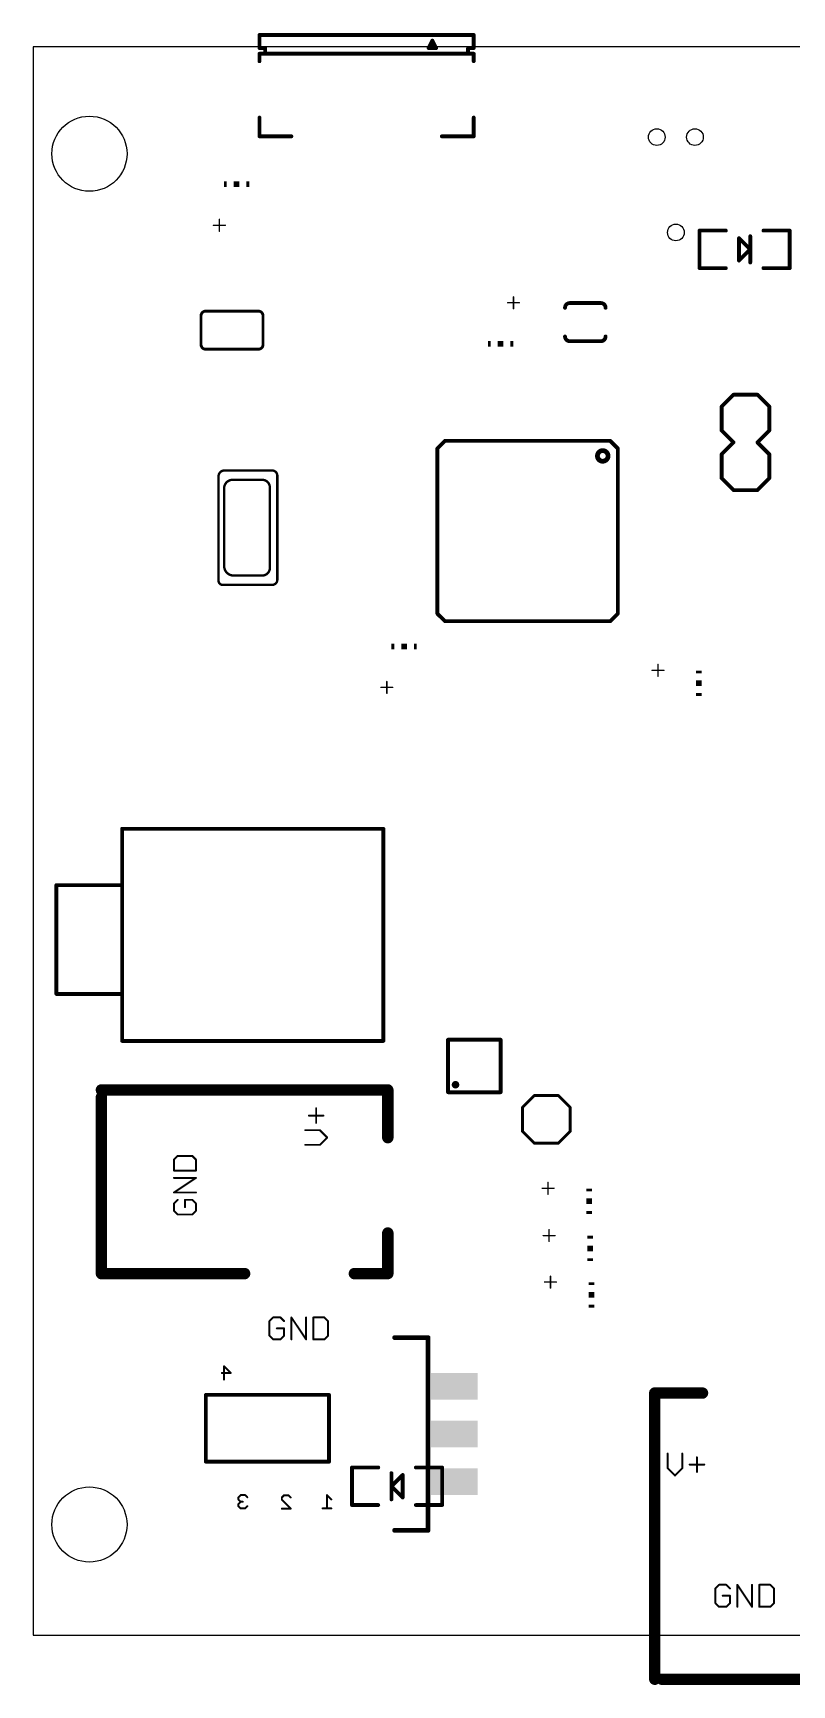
# Model space of a CAD drawing. Extents: x -5 to 95, y -6 to 82.
# Drawn here: x -5 to 35.4, y -5.5 to 82.4 of the extents above; entities that cross this region are included whole.
import ezdxf

# ---------------------------------------------------------------- set-up
doc = ezdxf.new("R2010")
doc.units = 0
for name, color, linetype in [('20', 7, 'CONTINUOUS'), ('21', 253, 'CONTINUOUS'), ('22', 253, 'CONTINUOUS')]:
    doc.layers.add(name, color=color, linetype=linetype)

# ---------------------------------------------------------------- blocks, each defined once
blk = doc.blocks.new('RECT')
blk.add_solid([(-0.5, -0.5), (0.5, -0.5), (-0.5, 0.5), (0.5, 0.5)])

msp = doc.modelspace()

# ---------------------------------------------------------------- linework, layer by layer
at = {"layer": '20'}
for p, q in [((95, 81.7), (-5, 81.7)), ((-5, 81.7), (-5, -2.9)), ((-5, -2.9), (95, -2.9))]:
    msp.add_line(p, q, dxfattribs=at)
for centre, radius in [((-2, 76), 2), ((28.1913, 76.8879), 0.4445), ((30.2233, 76.8879), 0.4445), ((29.2073, 71.8079), 0.4445), ((-2, 3), 2)]:
    msp.add_circle(centre, radius, dxfattribs=at)
at = {"layer": '21'}
for points, const_width in [([(7.0489, 82.3272), (7.0489, 81.6272)], 0.2032), ([(7.0489, 82.3272), (18.4489, 82.3272)], 0.2032), ([(16.2489, 82.0272), (16.0489, 81.6272)], 0.2032), ([(16.3297, 81.8656), (16.1681, 81.8656)], 0.2032), ([(16.4489, 81.6272), (16.2489, 82.0272)], 0.2032), ([(18.4489, 81.6272), (18.4489, 82.3272)], 0.2032), ([(7.0489, 81.6272), (7.3489, 81.6272)], 0.2032), ([(7.3489, 81.3272), (7.0489, 81.3272)], 0.2032), ([(7.0489, 81.3272), (7.0489, 80.9272)], 0.2032), ([(7.3489, 81.6272), (7.3489, 81.3272)], 0.2032), ([(7.3489, 81.3272), (18.1489, 81.3272)], 0.2032), ([(16.0489, 81.6272), (16.4489, 81.6272)], 0.2032), ([(16.4313, 81.6624), (16.0665, 81.6624)], 0.2032), ([(18.1489, 81.3272), (18.1489, 81.6272)], 0.2032), ([(18.1489, 81.6272), (18.4489, 81.6272)], 0.2032), ([(18.4489, 81.3272), (18.1489, 81.3272)], 0.2032), ([(18.4489, 80.9272), (18.4489, 81.3272)], 0.2032), ([(7.0489, 77.9272), (7.0489, 76.9272)], 0.2032), ([(18.4489, 76.9272), (18.4489, 77.9272)], 0.2032), ([(7.0489, 76.9272), (8.7489, 76.9272)], 0.2032), ([(16.7489, 76.9272), (18.4489, 76.9272)], 0.2032), ([(4.6009, 72.1918), (5.228, 72.1918)], 0.0762), ([(4.9145, 72.5054), (4.9145, 71.8783)], 0.0762), ([(20.2527, 68.0644), (20.8798, 68.0644)], 0.0762), ([(20.5663, 68.3779), (20.5663, 67.7509)], 0.0762), ([(23.5618, 68.0496), (25.2128, 68.0496)], 0.2032), ([(3.9373, 65.8425), (3.9373, 67.3665)], 0.1524), ([(4.1913, 67.6205), (6.9853, 67.6205)], 0.1524), ([(7.2393, 65.8425), (7.2393, 67.3665)], 0.1524), ([(25.2128, 66.0176), (23.5618, 66.0176)], 0.2032), ([(6.9853, 65.5885), (4.1913, 65.5885)], 0.1524), ([(32.2759, 63.1682), (31.6409, 62.5332)], 0.2032), ([(31.6409, 61.2632), (31.6409, 62.5332)], 0.2032), ([(33.5459, 63.1682), (32.2759, 63.1682)], 0.2032), ([(34.1809, 62.5332), (33.5459, 63.1682)], 0.2032), ([(34.1809, 62.5332), (34.1809, 61.2632)], 0.2032), ([(16.5147, 60.3076), (16.9147, 60.7076)], 0.2032), ([(16.9147, 60.7076), (25.7147, 60.7076)], 0.2032), ([(25.7147, 60.7076), (26.1147, 60.3076)], 0.2032), ([(32.2759, 60.6282), (31.6409, 61.2632)], 0.2032), ([(31.6409, 59.9932), (32.2759, 60.6282)], 0.2032), ([(34.1809, 61.2632), (33.5459, 60.6282)], 0.2032), ([(33.5459, 60.6282), (34.1809, 59.9932)], 0.2032), ([(16.5147, 51.5076), (16.5147, 60.3076)], 0.2032), ([(26.1147, 60.3076), (26.1147, 51.5076)], 0.2032), ([(31.6409, 58.7232), (31.6409, 59.9932)], 0.2032), ([(34.1809, 59.9932), (34.1809, 58.7232)], 0.2032), ([(5.1862, 59.1336), (7.7172, 59.1336)], 0.127), ([(4.87, 53.2622), (4.87, 58.8174)], 0.127), ([(5.17, 54.0386), (5.17, 58.2336)], 0.127), ([(5.67, 58.6336), (7.2, 58.6336)], 0.127), ([(7.6, 58.2336), (7.6, 53.9386)], 0.127), ([(8, 58.8508), (8, 53.3214)], 0.127), ([(32.2759, 58.0882), (31.6409, 58.7232)], 0.2032), ([(33.5459, 58.0882), (32.2759, 58.0882)], 0.2032), ([(34.1809, 58.7232), (33.5459, 58.0882)], 0.2032), ([(7.7172, 53.0386), (5.0936, 53.0386)], 0.127), ([(7.2, 53.5386), (5.67, 53.5386)], 0.127), ([(16.9147, 51.1076), (16.5147, 51.5076)], 0.2032), ([(25.7147, 51.1076), (16.9147, 51.1076)], 0.2032), ([(26.1147, 51.5076), (25.7147, 51.1076)], 0.2032), ([(27.9396, 48.4904), (28.5667, 48.4904)], 0.0762), ([(28.2531, 48.1769), (28.2531, 48.804)], 0.0762), ([(13.514, 47.5794), (14.1411, 47.5794)], 0.0762), ([(13.8275, 47.8929), (13.8275, 47.2659)], 0.0762), ([(-0.2593, 28.7534), (-0.2593, 40.0534)], 0.2032), ([(-0.2593, 40.0534), (13.6407, 40.0534)], 0.2032), ([(13.6407, 40.0534), (13.6407, 28.7534)], 0.2032), ([(-3.7593, 31.2534), (-3.7593, 37.0534)], 0.2032), ([(-3.7593, 37.0534), (-0.3593, 37.0534)], 0.2032), ([(-0.3593, 31.2534), (-3.7593, 31.2534)], 0.2032), ([(13.6407, 28.7534), (-0.2593, 28.7534)], 0.2032), ([(17.0804, 28.8201), (19.8804, 28.8201)], 0.2032), ([(17.0804, 26.0201), (17.0804, 28.8201)], 0.2032), ([(19.8804, 28.8201), (19.8804, 26.0201)], 0.2032), ([(-1.3619, 26.1432), (13.8781, 26.1432)], 0.6096), ([(13.8781, 26.1432), (13.8781, 23.6032)], 0.6096), ([(-1.3619, 16.3632), (-1.3619, 25.7632)], 0.6096), ([(19.8804, 26.0201), (17.0804, 26.0201)], 0.2032), ([(21.679, 25.8463), (21.044, 25.2113)], 0.1524), ([(21.679, 25.8463), (22.949, 25.8463)], 0.1524), ([(22.949, 25.8463), (23.584, 25.2113)], 0.1524), ([(9.6778, 24.7794), (10.4574, 24.7794)], 0.1016), ([(10.0676, 24.3896), (10.0676, 25.1692)], 0.1016), ([(21.044, 25.2113), (21.044, 23.9413)], 0.1524), ([(23.584, 25.2113), (23.584, 23.9413)], 0.1524), ([(10.2625, 23.9998), (9.4829, 23.9998)], 0.1016), ([(10.6523, 23.61), (10.2625, 23.9998)], 0.1016), ([(21.044, 23.9413), (21.679, 23.3063)], 0.1524), ([(23.584, 23.9413), (22.949, 23.3063)], 0.1524), ([(9.4829, 23.2202), (10.2625, 23.2202)], 0.1016), ([(10.2625, 23.2202), (10.6523, 23.61)], 0.1016), ([(22.949, 23.3063), (21.679, 23.3063)], 0.1524), ([(2.6928, 22.6292), (2.4979, 22.4343)], 0.1016), ([(2.4979, 22.4343), (2.4979, 21.8496)], 0.1016), ([(3.4724, 22.6292), (2.6928, 22.6292)], 0.1016), ([(3.6673, 22.4343), (3.4724, 22.6292)], 0.1016), ([(3.6673, 21.8496), (3.6673, 22.4343)], 0.1016), ([(2.4979, 21.8496), (3.6673, 21.8496)], 0.1016), ([(2.4979, 20.6802), (3.6673, 21.4598)], 0.1016), ([(3.6673, 21.4598), (2.4979, 21.4598)], 0.1016), ([(22.4075, 20.5907), (22.4075, 21.2178)], 0.0762), ([(3.6673, 20.6802), (2.4979, 20.6802)], 0.1016), ([(2.6928, 20.2904), (2.4979, 20.0955)], 0.1016), ([(3.4724, 20.2904), (3.0826, 20.2904)], 0.1016), ([(3.0826, 20.2904), (3.0826, 19.9006)], 0.1016), ([(3.6673, 20.0955), (3.4724, 20.2904)], 0.1016), ([(22.094, 20.9042), (22.7211, 20.9042)], 0.0762), ([(2.4979, 20.0955), (2.4979, 19.7057)], 0.1016), ([(2.4979, 19.7057), (2.6928, 19.5108)], 0.1016), ([(2.6928, 19.5108), (3.4724, 19.5108)], 0.1016), ([(3.4724, 19.5108), (3.6673, 19.7057)], 0.1016), ([(3.6673, 19.7057), (3.6673, 20.0955)], 0.1016), ([(13.8781, 18.5232), (13.8781, 16.3632)], 0.6096), ([(22.4608, 18.0756), (22.4608, 18.7027)], 0.0762), ([(22.1473, 18.3892), (22.7743, 18.3892)], 0.0762), ([(6.2581, 16.3632), (-1.3619, 16.3632)], 0.6096), ([(13.8781, 16.3632), (12.1001, 16.3632)], 0.6096), ([(22.2207, 15.9117), (22.8478, 15.9117)], 0.0762), ([(22.5343, 15.5982), (22.5343, 16.2252)], 0.0762), ([(7.7738, 14.0284), (7.5789, 13.8335)], 0.1016), ([(8.1636, 14.0284), (7.7738, 14.0284)], 0.1016), ([(8.3585, 13.8335), (8.1636, 14.0284)], 0.1016), ([(8.7483, 12.859), (8.7483, 14.0284)], 0.1016), ([(8.7483, 14.0284), (9.5279, 12.859)], 0.1016), ([(9.5279, 12.859), (9.5279, 14.0284)], 0.1016), ([(9.9177, 14.0284), (9.9177, 12.859)], 0.1016), ([(10.5024, 14.0284), (9.9177, 14.0284)], 0.1016), ([(10.6973, 13.8335), (10.5024, 14.0284)], 0.1016), ([(7.5789, 13.8335), (7.5789, 13.0539)], 0.1016), ([(8.3585, 13.4437), (7.9687, 13.4437)], 0.1016), ([(8.3585, 13.0539), (8.3585, 13.4437)], 0.1016), ([(10.6973, 13.0539), (10.6973, 13.8335)], 0.1016), ([(7.5789, 13.0539), (7.7738, 12.859)], 0.1016), ([(7.7738, 12.859), (8.1636, 12.859)], 0.1016), ([(8.1636, 12.859), (8.3585, 13.0539)], 0.1016), ([(9.9177, 12.859), (10.5024, 12.859)], 0.1016), ([(10.5024, 12.859), (10.6973, 13.0539)], 0.1016), ([(16.0201, 12.9538), (14.2421, 12.9538)], 0.254), ([(16.0201, 2.6922), (16.0201, 12.9538)], 0.254), ([(28.0834, -5.2391), (28.0834, 10.0009)], 0.6096), ([(28.0834, 10.0009), (30.6234, 10.0009)], 0.6096), ([(28.7692, 6.7761), (28.7692, 5.9965)], 0.1016), ([(29.5488, 5.9965), (29.5488, 6.7761)], 0.1016), ([(29.9386, 6.1914), (30.7182, 6.1914)], 0.1016), ([(30.3284, 6.5812), (30.3284, 5.8016)], 0.1016), ([(28.7692, 5.9965), (29.159, 5.6067)], 0.1016), ([(29.159, 5.6067), (29.5488, 5.9965)], 0.1016), ([(16.0201, 2.6922), (14.2421, 2.6922)], 0.254), ([(31.5041, -0.2089), (31.3092, -0.4038)], 0.1016), ([(31.3092, -0.4038), (31.3092, -1.1834)], 0.1016), ([(31.8939, -0.2089), (31.5041, -0.2089)], 0.1016), ([(32.0888, -0.7936), (31.699, -0.7936)], 0.1016), ([(32.0888, -0.4038), (31.8939, -0.2089)], 0.1016), ([(32.0888, -1.1834), (32.0888, -0.7936)], 0.1016), ([(32.4786, -1.3783), (32.4786, -0.2089)], 0.1016), ([(32.4786, -0.2089), (33.2582, -1.3783)], 0.1016), ([(33.2582, -1.3783), (33.2582, -0.2089)], 0.1016), ([(33.648, -0.2089), (33.648, -1.3783)], 0.1016), ([(34.2327, -0.2089), (33.648, -0.2089)], 0.1016), ([(34.4276, -0.4038), (34.2327, -0.2089)], 0.1016), ([(34.4276, -1.1834), (34.4276, -0.4038)], 0.1016), ([(31.3092, -1.1834), (31.5041, -1.3783)], 0.1016), ([(31.5041, -1.3783), (31.8939, -1.3783)], 0.1016), ([(31.8939, -1.3783), (32.0888, -1.1834)], 0.1016), ([(33.648, -1.3783), (34.2327, -1.3783)], 0.1016), ([(34.2327, -1.3783), (34.4276, -1.1834)], 0.1016), ([(37.8634, -5.2391), (28.4634, -5.2391)], 0.6096)]:
    msp.add_lwpolyline(points, dxfattribs=dict(at, const_width=const_width))
for points, const_width in [([(7.0997, 82.3272, 1), (6.9981, 82.3272)], 0.1016), ([(7.0489, 82.378, 1), (7.0489, 82.2764)], 0.1016), ([(16.1681, 81.9164, 1), (16.1681, 81.8148)], 0.1016), ([(16.2943, 82.05, 1), (16.2035, 82.0045)], 0.1016), ([(16.2943, 82.0045, 1), (16.2035, 82.05)], 0.1016), ([(16.3297, 81.8148, 1), (16.3297, 81.9164)], 0.1016), ([(18.4997, 82.3272, 1), (18.3981, 82.3272)], 0.1016), ([(18.4489, 82.2764, 1), (18.4489, 82.378)], 0.1016), ([(7.0489, 81.678, 1), (7.0489, 81.5764)], 0.1016), ([(6.9981, 81.6272, 1), (7.0997, 81.6272)], 0.1016), ([(7.0489, 81.378, 1), (7.0489, 81.2764)], 0.1016), ([(7.0997, 81.3272, 1), (6.9981, 81.3272)], 0.1016), ([(6.9981, 80.9272, 1), (7.0997, 80.9272)], 0.1016), ([(7.3997, 81.6272, 1), (7.2981, 81.6272)], 0.1016), ([(7.3489, 81.378, 1), (7.3489, 81.2764)], 0.1016), ([(7.2981, 81.3272, 1), (7.3997, 81.3272)], 0.1016), ([(7.3489, 81.5764, 1), (7.3489, 81.678)], 0.1016), ([(7.3489, 81.2764, 1), (7.3489, 81.378)], 0.1016), ([(16.0489, 81.678, 1), (16.0489, 81.5764)], 0.1016), ([(16.0035, 81.65, 1), (16.0943, 81.6045)], 0.1016), ([(16.0665, 81.7132, 1), (16.0665, 81.6116)], 0.1016), ([(16.4035, 81.6045, 1), (16.4943, 81.65)], 0.1016), ([(16.4313, 81.6116, 1), (16.4313, 81.7132)], 0.1016), ([(16.4489, 81.5764, 1), (16.4489, 81.678)], 0.1016), ([(18.1997, 81.6272, 1), (18.0981, 81.6272)], 0.1016), ([(18.1489, 81.678, 1), (18.1489, 81.5764)], 0.1016), ([(18.1489, 81.378, 1), (18.1489, 81.2764)], 0.1016), ([(18.0981, 81.3272, 1), (18.1997, 81.3272)], 0.1016), ([(18.1489, 81.2764, 1), (18.1489, 81.378)], 0.1016), ([(18.3981, 81.6272, 1), (18.4997, 81.6272)], 0.1016), ([(18.4997, 81.3272, 1), (18.3981, 81.3272)], 0.1016), ([(18.3981, 80.9272, 1), (18.4997, 80.9272)], 0.1016), ([(18.4489, 81.5764, 1), (18.4489, 81.678)], 0.1016), ([(18.4489, 81.2764, 1), (18.4489, 81.378)], 0.1016), ([(7.0997, 77.9272, 1), (6.9981, 77.9272)], 0.1016), ([(18.4997, 77.9272, 1), (18.3981, 77.9272)], 0.1016), ([(7.0489, 76.978, 1), (7.0489, 76.8764)], 0.1016), ([(6.9981, 76.9272, 1), (7.0997, 76.9272)], 0.1016), ([(8.7489, 76.8764, 1), (8.7489, 76.978)], 0.1016), ([(16.7489, 76.978, 1), (16.7489, 76.8764)], 0.1016), ([(18.3981, 76.9272, 1), (18.4997, 76.9272)], 0.1016), ([(18.4489, 76.8764, 1), (18.4489, 76.978)], 0.1016), ([(4.6009, 72.2109, 1), (4.6009, 72.1728)], 0.0381), ([(4.9335, 72.5054, 1), (4.8954, 72.5054)], 0.0381), ([(5.228, 72.1728, 1), (5.228, 72.2109)], 0.0381), ([(4.8954, 71.8783, 1), (4.9335, 71.8783)], 0.0381), ([(20.2527, 68.0835, 1), (20.2527, 68.0454)], 0.0381), ([(20.5853, 68.3779, 1), (20.5472, 68.3779)], 0.0381), ([(20.5472, 67.7509, 1), (20.5853, 67.7509)], 0.0381), ([(20.8798, 68.0454, 1), (20.8798, 68.0835)], 0.0381), ([(23.5618, 68.0496, 0.4142), (23.3078, 67.7956)], 0.2032), ([(23.257, 67.7956, 1), (23.3586, 67.7956)], 0.1016), ([(23.5618, 68.1004, 1), (23.5618, 67.9988)], 0.1016), ([(23.5618, 67.9988, 1), (23.5618, 68.1004)], 0.1016), ([(25.4668, 67.7956, 0.4142), (25.2128, 68.0496)], 0.2032), ([(25.2128, 68.1004, 1), (25.2128, 67.9988)], 0.1016), ([(25.2128, 67.9988, 1), (25.2128, 68.1004)], 0.1016), ([(25.416, 67.7956, 1), (25.5176, 67.7956)], 0.1016), ([(4.1913, 67.6205, 0.4142), (3.9373, 67.3665)], 0.1524), ([(3.9754, 67.3665, 1), (3.8992, 67.3665)], 0.0762), ([(3.8992, 67.3665, 1), (3.9754, 67.3665)], 0.0762), ([(4.1913, 67.6586, 1), (4.1913, 67.5824)], 0.0762), ([(4.1913, 67.5824, 1), (4.1913, 67.6586)], 0.0762), ([(7.2393, 67.3665, 0.4142), (6.9853, 67.6205)], 0.1524), ([(6.9853, 67.6586, 1), (6.9853, 67.5824)], 0.0762), ([(6.9853, 67.5824, 1), (6.9853, 67.6586)], 0.0762), ([(7.2774, 67.3665, 1), (7.2012, 67.3665)], 0.0762), ([(7.2012, 67.3665, 1), (7.2774, 67.3665)], 0.0762), ([(23.3078, 66.2716, 0.4142), (23.5618, 66.0176)], 0.2032), ([(23.3586, 66.2716, 1), (23.257, 66.2716)], 0.1016), ([(23.5618, 66.0684, 1), (23.5618, 65.9668)], 0.1016), ([(23.5618, 65.9668, 1), (23.5618, 66.0684)], 0.1016), ([(25.2128, 66.0176, 0.4142), (25.4668, 66.2716)], 0.2032), ([(25.2128, 66.0684, 1), (25.2128, 65.9668)], 0.1016), ([(25.2128, 65.9668, 1), (25.2128, 66.0684)], 0.1016), ([(25.5176, 66.2716, 1), (25.416, 66.2716)], 0.1016), ([(3.9373, 65.8425, 0.4142), (4.1913, 65.5885)], 0.1524), ([(3.9754, 65.8425, 1), (3.8992, 65.8425)], 0.0762), ([(3.8992, 65.8425, 1), (3.9754, 65.8425)], 0.0762), ([(4.1913, 65.6266, 1), (4.1913, 65.5504)], 0.0762), ([(4.1913, 65.5504, 1), (4.1913, 65.6266)], 0.0762), ([(6.9853, 65.5885, 0.4142), (7.2393, 65.8425)], 0.1524), ([(6.9853, 65.6266, 1), (6.9853, 65.5504)], 0.0762), ([(6.9853, 65.5504, 1), (6.9853, 65.6266)], 0.0762), ([(7.2774, 65.8425, 1), (7.2012, 65.8425)], 0.0762), ([(7.2012, 65.8425, 1), (7.2774, 65.8425)], 0.0762), ([(31.6049, 62.5691, 1), (31.6768, 62.4972)], 0.1016), ([(31.6917, 62.5332, 1), (31.5901, 62.5332)], 0.1016), ([(32.2759, 63.219, 1), (32.2759, 63.1174)], 0.1016), ([(32.3118, 63.1322, 1), (32.2399, 63.2041)], 0.1016), ([(33.5818, 63.2041, 1), (33.5099, 63.1322)], 0.1016), ([(33.5459, 63.1174, 1), (33.5459, 63.219)], 0.1016), ([(34.2317, 62.5332, 1), (34.1301, 62.5332)], 0.1016), ([(34.1449, 62.4972, 1), (34.2168, 62.5691)], 0.1016), ([(16.9147, 60.7584, 1), (16.9147, 60.6568)], 0.1016), ([(16.9506, 60.6717, 1), (16.8788, 60.7435)], 0.1016), ([(25.7506, 60.7435, 1), (25.6788, 60.6717)], 0.1016), ([(25.7147, 60.6568, 1), (25.7147, 60.7584)], 0.1016), ([(31.6768, 61.2991, 1), (31.6049, 61.2272)], 0.1016), ([(31.5901, 61.2632, 1), (31.6917, 61.2632)], 0.1016), ([(32.3118, 60.5922, 1), (32.2399, 60.6641)], 0.1016), ([(32.2399, 60.5922, 1), (32.3118, 60.6641)], 0.1016), ([(33.5818, 60.6641, 1), (33.5099, 60.5922)], 0.1016), ([(33.5099, 60.6641, 1), (33.5818, 60.5922)], 0.1016), ([(34.1301, 61.2632, 1), (34.2317, 61.2632)], 0.1016), ([(34.2168, 61.2272, 1), (34.1449, 61.2991)], 0.1016), ([(16.5655, 60.3076, 1), (16.4639, 60.3076)], 0.1016), ([(16.4788, 60.3435, 1), (16.5506, 60.2717)], 0.1016), ([(25.3147, 59.6249, 1), (25.3147, 60.1903, 1), (25.3147, 59.6249)], 0.254), ([(26.1655, 60.3076, 1), (26.0639, 60.3076)], 0.1016), ([(26.0788, 60.2717, 1), (26.1506, 60.3435)], 0.1016), ([(31.6049, 60.0291, 1), (31.6768, 59.9572)], 0.1016), ([(31.6917, 59.9932, 1), (31.5901, 59.9932)], 0.1016), ([(34.2317, 59.9932, 1), (34.1301, 59.9932)], 0.1016), ([(34.1449, 59.9572, 1), (34.2168, 60.0291)], 0.1016), ([(5.1862, 59.1336, 0.4142), (4.87, 58.8174)], 0.127), ([(5.1862, 59.1653, 1), (5.1862, 59.1018)], 0.0635), ([(5.1862, 59.1018, 1), (5.1862, 59.1653)], 0.0635), ([(8, 58.8508, 0.4142), (7.7172, 59.1336)], 0.127), ([(7.7172, 59.1653, 1), (7.7172, 59.1018)], 0.0635), ([(7.7172, 59.1018, 1), (7.7172, 59.1653)], 0.0635), ([(4.9017, 58.8174, 1), (4.8382, 58.8174)], 0.0635), ([(4.8382, 58.8174, 1), (4.9017, 58.8174)], 0.0635), ([(5.67, 58.6336, 0.4142), (5.17, 58.2336)], 0.127), ([(5.2017, 58.2336, 1), (5.1382, 58.2336)], 0.0635), ([(5.1384, 58.2371, 1), (5.2015, 58.2301)], 0.0635), ([(5.67, 58.6653, 1), (5.67, 58.6018)], 0.0635), ([(5.6665, 58.602, 1), (5.6735, 58.6651)], 0.0635), ([(7.6, 58.2336, 0.4142), (7.2, 58.6336)], 0.127), ([(7.2, 58.6653, 1), (7.2, 58.6018)], 0.0635), ([(7.2, 58.6018, 1), (7.2, 58.6653)], 0.0635), ([(7.6317, 58.2336, 1), (7.5682, 58.2336)], 0.0635), ([(7.5682, 58.2336, 1), (7.6317, 58.2336)], 0.0635), ([(8.0317, 58.8508, 1), (7.9682, 58.8508)], 0.0635), ([(7.9682, 58.8508, 1), (8.0317, 58.8508)], 0.0635), ([(31.6768, 58.7591, 1), (31.6049, 58.6872)], 0.1016), ([(31.5901, 58.7232, 1), (31.6917, 58.7232)], 0.1016), ([(32.2759, 58.139, 1), (32.2759, 58.0374)], 0.1016), ([(32.2399, 58.0522, 1), (32.3118, 58.1241)], 0.1016), ([(33.5099, 58.1241, 1), (33.5818, 58.0522)], 0.1016), ([(33.5459, 58.0374, 1), (33.5459, 58.139)], 0.1016), ([(34.1301, 58.7232, 1), (34.2317, 58.7232)], 0.1016), ([(34.2168, 58.6872, 1), (34.1449, 58.7591)], 0.1016), ([(5.17, 54.0386, 0.4142), (5.67, 53.5386)], 0.127), ([(5.2017, 54.0386, 1), (5.1382, 54.0386)], 0.0635), ([(5.1382, 54.0386, 1), (5.2017, 54.0386)], 0.0635), ([(7.2, 53.5386, 0.4142), (7.6, 53.9386)], 0.127), ([(7.6317, 53.9386, 1), (7.5682, 53.9386)], 0.0635), ([(7.5682, 53.9386, 1), (7.6317, 53.9386)], 0.0635), ([(4.9017, 53.2622, 1), (4.8382, 53.2622)], 0.0635), ([(4.8382, 53.2622, 1), (4.9017, 53.2622)], 0.0635), ([(4.87, 53.2622, 0.4142), (5.0936, 53.0386)], 0.127), ([(5.0936, 53.0703, 1), (5.0936, 53.0068)], 0.0635), ([(5.0936, 53.0068, 1), (5.0936, 53.0703)], 0.0635), ([(5.67, 53.5703, 1), (5.67, 53.5068)], 0.0635), ([(5.67, 53.5068, 1), (5.67, 53.5703)], 0.0635), ([(7.2, 53.5703, 1), (7.2, 53.5068)], 0.0635), ([(7.2, 53.5068, 1), (7.2, 53.5703)], 0.0635), ([(7.7172, 53.0386, 0.4142), (8, 53.3214)], 0.127), ([(7.7172, 53.0703, 1), (7.7172, 53.0068)], 0.0635), ([(7.7172, 53.0068, 1), (7.7172, 53.0703)], 0.0635), ([(8.0317, 53.3214, 1), (7.9682, 53.3214)], 0.0635), ([(7.9682, 53.3214, 1), (8.0317, 53.3214)], 0.0635), ([(16.5506, 51.5435, 1), (16.4788, 51.4717)], 0.1016), ([(16.4639, 51.5076, 1), (16.5655, 51.5076)], 0.1016), ([(16.9147, 51.1584, 1), (16.9147, 51.0568)], 0.1016), ([(16.8788, 51.0717, 1), (16.9506, 51.1435)], 0.1016), ([(25.6788, 51.1435, 1), (25.7506, 51.0717)], 0.1016), ([(25.7147, 51.0568, 1), (25.7147, 51.1584)], 0.1016), ([(26.0639, 51.5076, 1), (26.1655, 51.5076)], 0.1016), ([(26.1506, 51.4717, 1), (26.0788, 51.5435)], 0.1016), ([(27.9396, 48.5095, 1), (27.9396, 48.4714)], 0.0381), ([(28.2722, 48.804, 1), (28.2341, 48.804)], 0.0381), ([(28.5667, 48.4714, 1), (28.5667, 48.5095)], 0.0381), ([(13.514, 47.5984, 1), (13.514, 47.5603)], 0.0381), ([(13.8466, 47.8929, 1), (13.8085, 47.8929)], 0.0381), ([(14.1411, 47.5603, 1), (14.1411, 47.5984)], 0.0381), ([(28.2341, 48.1769, 1), (28.2722, 48.1769)], 0.0381), ([(13.8085, 47.2659, 1), (13.8466, 47.2659)], 0.0381), ([(-0.2085, 40.0534, 1), (-0.3101, 40.0534)], 0.1016), ([(-0.2593, 40.1042, 1), (-0.2593, 40.0026)], 0.1016), ([(13.6915, 40.0534, 1), (13.5899, 40.0534)], 0.1016), ([(13.6407, 40.0026, 1), (13.6407, 40.1042)], 0.1016), ([(-3.7085, 37.0534, 1), (-3.8101, 37.0534)], 0.1016), ([(-3.7593, 37.1042, 1), (-3.7593, 37.0026)], 0.1016), ([(-0.3593, 37.0026, 1), (-0.3593, 37.1042)], 0.1016), ([(-3.7593, 31.3042, 1), (-3.7593, 31.2026)], 0.1016), ([(-3.8101, 31.2534, 1), (-3.7085, 31.2534)], 0.1016), ([(-0.3593, 31.2026, 1), (-0.3593, 31.3042)], 0.1016), ([(-0.2593, 28.8042, 1), (-0.2593, 28.7026)], 0.1016), ([(-0.3101, 28.7534, 1), (-0.2085, 28.7534)], 0.1016), ([(13.5899, 28.7534, 1), (13.6915, 28.7534)], 0.1016), ([(13.6407, 28.7026, 1), (13.6407, 28.8042)], 0.1016), ([(17.0804, 28.8709, 1), (17.0804, 28.7693)], 0.1016), ([(17.1312, 28.8201, 1), (17.0296, 28.8201)], 0.1016), ([(19.9312, 28.8201, 1), (19.8296, 28.8201)], 0.1016), ([(19.8804, 28.7693, 1), (19.8804, 28.8709)], 0.1016), ([(-1.3619, 26.2956, 1), (-1.3619, 25.9908)], 0.3048), ([(14.0305, 26.1432, 1), (13.7257, 26.1432)], 0.3048), ([(13.8781, 25.9908, 1), (13.8781, 26.2956)], 0.3048), ([(17.4804, 26.3201, 1), (17.4804, 26.5201, 1), (17.4804, 26.3201)], 0.2), ([(-1.2095, 25.7632, 1), (-1.5143, 25.7632)], 0.3048), ([(17.0804, 26.0709, 1), (17.0804, 25.9693)], 0.1016), ([(17.0296, 26.0201, 1), (17.1312, 26.0201)], 0.1016), ([(19.8296, 26.0201, 1), (19.9312, 26.0201)], 0.1016), ([(19.8804, 25.9693, 1), (19.8804, 26.0709)], 0.1016), ([(21.679, 25.8844, 1), (21.679, 25.8082)], 0.0762), ([(21.7059, 25.8194, 1), (21.652, 25.8733)], 0.0762), ([(22.9759, 25.8733, 1), (22.922, 25.8194)], 0.0762), ([(22.949, 25.8082, 1), (22.949, 25.8844)], 0.0762), ([(9.6778, 24.8048, 1), (9.6778, 24.754)], 0.0508), ([(10.093, 25.1692, 1), (10.0422, 25.1692)], 0.0508), ([(10.4574, 24.754, 1), (10.4574, 24.8048)], 0.0508), ([(21.017, 25.2383, 1), (21.0709, 25.1844)], 0.0762), ([(21.0821, 25.2113, 1), (21.0059, 25.2113)], 0.0762), ([(23.6221, 25.2113, 1), (23.5459, 25.2113)], 0.0762), ([(23.557, 25.1844, 1), (23.6109, 25.2383)], 0.0762), ([(9.4829, 24.0252, 1), (9.4829, 23.9744)], 0.0508), ([(10.0422, 24.3896, 1), (10.093, 24.3896)], 0.0508), ([(10.2805, 24.0177, 1), (10.2446, 23.9818)], 0.0508), ([(10.2625, 23.9744, 1), (10.2625, 24.0252)], 0.0508), ([(13.7257, 23.6032, 1), (14.0305, 23.6032)], 0.3048), ([(21.0709, 23.9683, 1), (21.017, 23.9144)], 0.0762), ([(21.0059, 23.9413, 1), (21.0821, 23.9413)], 0.0762), ([(23.5459, 23.9413, 1), (23.6221, 23.9413)], 0.0762), ([(23.6109, 23.9144, 1), (23.557, 23.9683)], 0.0762), ([(9.4829, 23.2456, 1), (9.4829, 23.1948)], 0.0508), ([(10.2446, 23.2381, 1), (10.2805, 23.2022)], 0.0508), ([(10.2625, 23.1948, 1), (10.2625, 23.2456)], 0.0508), ([(10.6703, 23.592, 1), (10.6344, 23.6279)], 0.0508), ([(10.6344, 23.592, 1), (10.6703, 23.6279)], 0.0508), ([(21.679, 23.3444, 1), (21.679, 23.2682)], 0.0762), ([(21.652, 23.2794, 1), (21.7059, 23.3333)], 0.0762), ([(22.922, 23.3333, 1), (22.9759, 23.2794)], 0.0762), ([(22.949, 23.2682, 1), (22.949, 23.3444)], 0.0762), ([(2.5233, 22.4343, 1), (2.4725, 22.4343)], 0.0508), ([(2.48, 22.4522, 1), (2.5159, 22.4163)], 0.0508), ([(2.6928, 22.6546, 1), (2.6928, 22.6038)], 0.0508), ([(2.7108, 22.6112, 1), (2.6749, 22.6471)], 0.0508), ([(3.4904, 22.6471, 1), (3.4545, 22.6112)], 0.0508), ([(3.4724, 22.6038, 1), (3.4724, 22.6546)], 0.0508), ([(3.6927, 22.4343, 1), (3.6419, 22.4343)], 0.0508), ([(3.6494, 22.4163, 1), (3.6853, 22.4522)], 0.0508), ([(2.4979, 21.875, 1), (2.4979, 21.8242)], 0.0508), ([(2.4725, 21.8496, 1), (2.5233, 21.8496)], 0.0508), ([(2.4979, 21.4852, 1), (2.4979, 21.4344)], 0.0508), ([(3.6419, 21.8496, 1), (3.6927, 21.8496)], 0.0508), ([(3.6814, 21.4386, 1), (3.6533, 21.4809)], 0.0508), ([(3.6673, 21.8242, 1), (3.6673, 21.875)], 0.0508), ([(3.6673, 21.4344, 1), (3.6673, 21.4852)], 0.0508), ([(22.4266, 21.2178, 1), (22.3885, 21.2178)], 0.0381), ([(2.4979, 20.7056, 1), (2.4979, 20.6548)], 0.0508), ([(2.4839, 20.7013, 1), (2.512, 20.659)], 0.0508), ([(2.7108, 20.2724, 1), (2.6749, 20.3083)], 0.0508), ([(3.0826, 20.3158, 1), (3.0826, 20.265)], 0.0508), ([(3.108, 20.2904, 1), (3.0572, 20.2904)], 0.0508), ([(3.4904, 20.3083, 1), (3.4545, 20.2724)], 0.0508), ([(3.4724, 20.265, 1), (3.4724, 20.3158)], 0.0508), ([(3.6673, 20.6548, 1), (3.6673, 20.7056)], 0.0508), ([(22.094, 20.9233, 1), (22.094, 20.8852)], 0.0381), ([(22.3885, 20.5907, 1), (22.4266, 20.5907)], 0.0381), ([(22.7211, 20.8852, 1), (22.7211, 20.9233)], 0.0381), ([(2.5233, 20.0955, 1), (2.4725, 20.0955)], 0.0508), ([(2.4725, 19.7057, 1), (2.5233, 19.7057)], 0.0508), ([(2.48, 20.1134, 1), (2.5159, 20.0775)], 0.0508), ([(2.5159, 19.7236, 1), (2.48, 19.6877)], 0.0508), ([(2.6928, 19.5362, 1), (2.6928, 19.4854)], 0.0508), ([(2.6749, 19.4928, 1), (2.7108, 19.5287)], 0.0508), ([(3.0572, 19.9006, 1), (3.108, 19.9006)], 0.0508), ([(3.4545, 19.5287, 1), (3.4904, 19.4928)], 0.0508), ([(3.4724, 19.4854, 1), (3.4724, 19.5362)], 0.0508), ([(3.6927, 20.0955, 1), (3.6419, 20.0955)], 0.0508), ([(3.6419, 19.7057, 1), (3.6927, 19.7057)], 0.0508), ([(3.6494, 20.0775, 1), (3.6853, 20.1134)], 0.0508), ([(3.6853, 19.6877, 1), (3.6494, 19.7236)], 0.0508), ([(14.0305, 18.5232, 1), (13.7257, 18.5232)], 0.3048), ([(22.4798, 18.7027, 1), (22.4417, 18.7027)], 0.0381), ([(22.1473, 18.4082, 1), (22.1473, 18.3701)], 0.0381), ([(22.4417, 18.0756, 1), (22.4798, 18.0756)], 0.0381), ([(22.7743, 18.3701, 1), (22.7743, 18.4082)], 0.0381), ([(-1.3619, 16.5156, 1), (-1.3619, 16.2108)], 0.3048), ([(-1.5143, 16.3632, 1), (-1.2095, 16.3632)], 0.3048), ([(6.2581, 16.2108, 1), (6.2581, 16.5156)], 0.3048), ([(12.1001, 16.5156, 1), (12.1001, 16.2108)], 0.3048), ([(13.7257, 16.3632, 1), (14.0305, 16.3632)], 0.3048), ([(13.8781, 16.2108, 1), (13.8781, 16.5156)], 0.3048), ([(22.2207, 15.9308, 1), (22.2207, 15.8927)], 0.0381), ([(22.5533, 16.2252, 1), (22.5152, 16.2252)], 0.0381), ([(22.8478, 15.8927, 1), (22.8478, 15.9308)], 0.0381), ([(22.5152, 15.5982, 1), (22.5533, 15.5982)], 0.0381), ([(7.7738, 14.0538, 1), (7.7738, 14.003)], 0.0508), ([(7.7918, 14.0104, 1), (7.7559, 14.0463)], 0.0508), ([(8.1816, 14.0463, 1), (8.1457, 14.0104)], 0.0508), ([(8.1636, 14.003, 1), (8.1636, 14.0538)], 0.0508), ([(8.7737, 14.0284, 1), (8.7229, 14.0284)], 0.0508), ([(8.7695, 14.0424, 1), (8.7272, 14.0143)], 0.0508), ([(9.5533, 14.0284, 1), (9.5025, 14.0284)], 0.0508), ([(9.9431, 14.0284, 1), (9.8923, 14.0284)], 0.0508), ([(9.9177, 14.0538, 1), (9.9177, 14.003)], 0.0508), ([(10.5204, 14.0463, 1), (10.4845, 14.0104)], 0.0508), ([(10.5024, 14.003, 1), (10.5024, 14.0538)], 0.0508), ([(7.6043, 13.8335, 1), (7.5535, 13.8335)], 0.0508), ([(7.561, 13.8514, 1), (7.5969, 13.8155)], 0.0508), ([(7.9687, 13.4691, 1), (7.9687, 13.4183)], 0.0508), ([(8.3839, 13.4437, 1), (8.3331, 13.4437)], 0.0508), ([(8.3406, 13.8155, 1), (8.3765, 13.8514)], 0.0508), ([(8.3585, 13.4183, 1), (8.3585, 13.4691)], 0.0508), ([(10.7227, 13.8335, 1), (10.6719, 13.8335)], 0.0508), ([(10.6794, 13.8155, 1), (10.7153, 13.8514)], 0.0508), ([(7.5535, 13.0539, 1), (7.6043, 13.0539)], 0.0508), ([(7.5969, 13.0718, 1), (7.561, 13.0359)], 0.0508), ([(7.7738, 12.8844, 1), (7.7738, 12.8336)], 0.0508), ([(7.7559, 12.841, 1), (7.7918, 12.8769)], 0.0508), ([(8.1457, 12.8769, 1), (8.1816, 12.841)], 0.0508), ([(8.1636, 12.8336, 1), (8.1636, 12.8844)], 0.0508), ([(8.3331, 13.0539, 1), (8.3839, 13.0539)], 0.0508), ([(8.3765, 13.0359, 1), (8.3406, 13.0718)], 0.0508), ([(8.7229, 12.859, 1), (8.7737, 12.859)], 0.0508), ([(9.5025, 12.859, 1), (9.5533, 12.859)], 0.0508), ([(9.5068, 12.8449, 1), (9.5491, 12.873)], 0.0508), ([(9.9177, 12.8844, 1), (9.9177, 12.8336)], 0.0508), ([(9.8923, 12.859, 1), (9.9431, 12.859)], 0.0508), ([(10.4845, 12.8769, 1), (10.5204, 12.841)], 0.0508), ([(10.5024, 12.8336, 1), (10.5024, 12.8844)], 0.0508), ([(10.6719, 13.0539, 1), (10.7227, 13.0539)], 0.0508), ([(10.7153, 13.0359, 1), (10.6794, 13.0718)], 0.0508), ([(14.2421, 13.0173, 1), (14.2421, 12.8903)], 0.127), ([(16.0836, 12.9538, 1), (15.9566, 12.9538)], 0.127), ([(16.0201, 12.8903, 1), (16.0201, 13.0173)], 0.127), ([(28.2358, 10.0009, 1), (27.931, 10.0009)], 0.3048), ([(28.0834, 10.1533, 1), (28.0834, 9.8485)], 0.3048), ([(30.6234, 9.8485, 1), (30.6234, 10.1533)], 0.3048), ([(28.7946, 6.7761, 1), (28.7438, 6.7761)], 0.0508), ([(29.5742, 6.7761, 1), (29.5234, 6.7761)], 0.0508), ([(29.9386, 6.2168, 1), (29.9386, 6.166)], 0.0508), ([(30.3538, 6.5812, 1), (30.303, 6.5812)], 0.0508), ([(30.7182, 6.166, 1), (30.7182, 6.2168)], 0.0508), ([(28.7438, 5.9965, 1), (28.7946, 5.9965)], 0.0508), ([(28.7872, 6.0144, 1), (28.7513, 5.9785)], 0.0508), ([(29.1411, 5.6246, 1), (29.177, 5.5887)], 0.0508), ([(29.1411, 5.5887, 1), (29.177, 5.6246)], 0.0508), ([(29.5234, 5.9965, 1), (29.5742, 5.9965)], 0.0508), ([(29.5668, 5.9785, 1), (29.5309, 6.0144)], 0.0508), ([(30.303, 5.8016, 1), (30.3538, 5.8016)], 0.0508), ([(14.2421, 2.7557, 1), (14.2421, 2.6287)], 0.127), ([(15.9566, 2.6922, 1), (16.0836, 2.6922)], 0.127), ([(16.0201, 2.6287, 1), (16.0201, 2.7557)], 0.127), ([(31.3346, -0.4038, 1), (31.2838, -0.4038)], 0.0508), ([(31.2913, -0.3859, 1), (31.3272, -0.4218)], 0.0508), ([(31.5041, -0.1835, 1), (31.5041, -0.2343)], 0.0508), ([(31.5221, -0.2269, 1), (31.4862, -0.191)], 0.0508), ([(31.699, -0.7682, 1), (31.699, -0.819)], 0.0508), ([(31.9119, -0.191, 1), (31.876, -0.2269)], 0.0508), ([(31.8939, -0.2343, 1), (31.8939, -0.1835)], 0.0508), ([(32.1142, -0.7936, 1), (32.0634, -0.7936)], 0.0508), ([(32.0709, -0.4218, 1), (32.1068, -0.3859)], 0.0508), ([(32.0888, -0.819, 1), (32.0888, -0.7682)], 0.0508), ([(32.504, -0.2089, 1), (32.4532, -0.2089)], 0.0508), ([(32.4998, -0.1948, 1), (32.4575, -0.223)], 0.0508), ([(33.2836, -0.2089, 1), (33.2328, -0.2089)], 0.0508), ([(33.6734, -0.2089, 1), (33.6226, -0.2089)], 0.0508), ([(33.648, -0.1835, 1), (33.648, -0.2343)], 0.0508), ([(34.2507, -0.191, 1), (34.2148, -0.2269)], 0.0508), ([(34.2327, -0.2343, 1), (34.2327, -0.1835)], 0.0508), ([(34.453, -0.4038, 1), (34.4022, -0.4038)], 0.0508), ([(34.4097, -0.4218, 1), (34.4456, -0.3859)], 0.0508), ([(31.2838, -1.1834, 1), (31.3346, -1.1834)], 0.0508), ([(31.3272, -1.1655, 1), (31.2913, -1.2014)], 0.0508), ([(31.5041, -1.3529, 1), (31.5041, -1.4037)], 0.0508), ([(31.4862, -1.3963, 1), (31.5221, -1.3604)], 0.0508), ([(31.876, -1.3604, 1), (31.9119, -1.3963)], 0.0508), ([(31.8939, -1.4037, 1), (31.8939, -1.3529)], 0.0508), ([(32.0634, -1.1834, 1), (32.1142, -1.1834)], 0.0508), ([(32.1068, -1.2014, 1), (32.0709, -1.1655)], 0.0508), ([(32.4532, -1.3783, 1), (32.504, -1.3783)], 0.0508), ([(33.2328, -1.3783, 1), (33.2836, -1.3783)], 0.0508), ([(33.2371, -1.3924, 1), (33.2793, -1.3642)], 0.0508), ([(33.648, -1.3529, 1), (33.648, -1.4037)], 0.0508), ([(33.6226, -1.3783, 1), (33.6734, -1.3783)], 0.0508), ([(34.2148, -1.3604, 1), (34.2507, -1.3963)], 0.0508), ([(34.2327, -1.4037, 1), (34.2327, -1.3529)], 0.0508), ([(34.4022, -1.1834, 1), (34.453, -1.1834)], 0.0508), ([(34.4456, -1.2014, 1), (34.4097, -1.1655)], 0.0508), ([(27.931, -5.2391, 1), (28.2358, -5.2391)], 0.3048), ([(28.4634, -5.0867, 1), (28.4634, -5.3915)], 0.3048)]:
    msp.add_lwpolyline(points, format="xyb", dxfattribs=dict(at, const_width=const_width))
at = {"layer": '22'}
for points, const_width in [([(30.4661, 69.9086), (30.4661, 71.9086)], 0.2032), ([(30.4661, 71.9086), (31.8661, 71.9086)], 0.2032), ([(32.5661, 70.3086), (32.5661, 71.5086)], 0.2032), ([(32.5661, 71.5086), (33.1661, 70.9086)], 0.2032), ([(33.1661, 70.9086), (33.1661, 71.6086)], 0.2032), ([(35.2661, 71.9086), (33.8661, 71.9086)], 0.2032), ([(35.2661, 69.9086), (35.2661, 71.9086)], 0.2032), ([(33.1661, 70.9086), (32.5661, 70.3086)], 0.2032), ([(33.1661, 70.2086), (33.1661, 70.9086)], 0.2032), ([(31.8661, 69.9086), (30.4661, 69.9086)], 0.2032), ([(33.8661, 69.9086), (35.2661, 69.9086)], 0.2032), ([(5.1618, 10.7149), (5.1618, 11.4267)], 0.1016), ([(5.1618, 11.4267), (5.5177, 11.0708)], 0.1016), ([(5.5177, 11.0708), (5.0432, 11.0708)], 0.1016), ([(4.1969, 9.9021), (4.1969, 6.3461)], 0.2032), ([(10.7501, 9.9021), (4.1969, 9.9021)], 0.2032), ([(10.7501, 6.3461), (10.7501, 9.9021)], 0.2032), ([(4.1969, 6.3461), (10.7501, 6.3461)], 0.2032), ([(13.3697, 6.0376), (11.9697, 6.0376)], 0.2032), ([(11.9697, 6.0376), (11.9697, 4.0376)], 0.2032), ([(14.0697, 5.7376), (14.0697, 5.0376)], 0.2032), ([(14.0697, 5.0376), (14.6697, 5.6376)], 0.2032), ([(14.6697, 5.6376), (14.6697, 4.4376)], 0.2032), ([(15.3697, 6.0376), (16.7697, 6.0376)], 0.2032), ([(16.7697, 6.0376), (16.7697, 4.0376)], 0.2032), ([(6.046, 4.5687), (5.9274, 4.45)], 0.1016), ([(5.9274, 4.45), (5.9274, 4.3314)], 0.1016), ([(6.2833, 4.5687), (6.046, 4.5687)], 0.1016), ([(6.4019, 4.45), (6.2833, 4.5687)], 0.1016), ([(8.2388, 4.4406), (8.3574, 4.5593)], 0.1016), ([(8.2388, 4.322), (8.2388, 4.4406)], 0.1016), ([(8.3574, 4.5593), (8.5947, 4.5593)], 0.1016), ([(8.5947, 4.5593), (8.7133, 4.4406)], 0.1016), ([(10.8753, 4.3314), (10.6381, 4.5687)], 0.1016), ([(10.6381, 4.5687), (10.6381, 3.8569)], 0.1016), ([(14.0697, 5.0376), (14.0697, 4.3376)], 0.2032), ([(14.6697, 4.4376), (14.0697, 5.0376)], 0.2032), ([(5.9274, 4.3314), (6.046, 4.2128)], 0.1016), ([(6.046, 4.2128), (5.9274, 4.0941)], 0.1016), ([(5.9274, 4.0941), (5.9274, 3.9755)], 0.1016), ([(5.9274, 3.9755), (6.046, 3.8569)], 0.1016), ([(6.046, 4.2128), (6.1647, 4.2128)], 0.1016), ([(6.046, 3.8569), (6.2833, 3.8569)], 0.1016), ([(6.2833, 3.8569), (6.4019, 3.9755)], 0.1016), ([(8.7133, 3.8475), (8.2388, 4.322)], 0.1016), ([(8.2388, 3.8475), (8.7133, 3.8475)], 0.1016), ([(10.8753, 3.8569), (10.4008, 3.8569)], 0.1016), ([(11.9697, 4.0376), (13.3697, 4.0376)], 0.2032), ([(16.7697, 4.0376), (15.3697, 4.0376)], 0.2032)]:
    msp.add_lwpolyline(points, dxfattribs=dict(at, const_width=const_width))
for points, const_width in [([(30.5169, 71.9086, 1), (30.4153, 71.9086)], 0.1016), ([(30.4661, 71.9594, 1), (30.4661, 71.8578)], 0.1016), ([(31.8661, 71.8578, 1), (31.8661, 71.9594)], 0.1016), ([(32.602, 71.5445, 1), (32.5301, 71.4726)], 0.1016), ([(32.6169, 71.5086, 1), (32.5153, 71.5086)], 0.1016), ([(33.2169, 71.6086, 1), (33.1153, 71.6086)], 0.1016), ([(33.8661, 71.9594, 1), (33.8661, 71.8578)], 0.1016), ([(35.3169, 71.9086, 1), (35.2153, 71.9086)], 0.1016), ([(35.2661, 71.8578, 1), (35.2661, 71.9594)], 0.1016), ([(32.5301, 70.3445, 1), (32.602, 70.2726)], 0.1016), ([(33.2169, 70.9086, 1), (33.1153, 70.9086)], 0.1016), ([(33.1153, 70.9086, 1), (33.2169, 70.9086)], 0.1016), ([(33.202, 70.8726, 1), (33.1301, 70.9445)], 0.1016), ([(33.1301, 70.8726, 1), (33.202, 70.9445)], 0.1016), ([(30.4661, 69.9594, 1), (30.4661, 69.8578)], 0.1016), ([(30.4153, 69.9086, 1), (30.5169, 69.9086)], 0.1016), ([(31.8661, 69.8578, 1), (31.8661, 69.9594)], 0.1016), ([(32.5153, 70.3086, 1), (32.6169, 70.3086)], 0.1016), ([(33.1153, 70.2086, 1), (33.2169, 70.2086)], 0.1016), ([(33.8661, 69.9594, 1), (33.8661, 69.8578)], 0.1016), ([(35.2153, 69.9086, 1), (35.3169, 69.9086)], 0.1016), ([(35.2661, 69.8578, 1), (35.2661, 69.9594)], 0.1016), ([(5.1872, 11.4267, 1), (5.1364, 11.4267)], 0.0508), ([(5.1798, 11.4446, 1), (5.1439, 11.4087)], 0.0508), ([(5.0432, 11.0962, 1), (5.0432, 11.0454)], 0.0508), ([(5.1364, 10.7149, 1), (5.1872, 10.7149)], 0.0508), ([(5.4998, 11.0528, 1), (5.5357, 11.0887)], 0.0508), ([(5.5177, 11.0454, 1), (5.5177, 11.0962)], 0.0508), ([(4.2477, 9.9021, 1), (4.1461, 9.9021)], 0.1016), ([(4.1969, 9.9529, 1), (4.1969, 9.8513)], 0.1016), ([(10.8009, 9.9021, 1), (10.6993, 9.9021)], 0.1016), ([(10.7501, 9.8513, 1), (10.7501, 9.9529)], 0.1016), ([(4.1969, 6.3969, 1), (4.1969, 6.2953)], 0.1016), ([(4.1461, 6.3461, 1), (4.2477, 6.3461)], 0.1016), ([(10.6993, 6.3461, 1), (10.8009, 6.3461)], 0.1016), ([(10.7501, 6.2953, 1), (10.7501, 6.3969)], 0.1016), ([(11.9697, 6.0884, 1), (11.9697, 5.9868)], 0.1016), ([(12.0205, 6.0376, 1), (11.9189, 6.0376)], 0.1016), ([(13.3697, 5.9868, 1), (13.3697, 6.0884)], 0.1016), ([(14.1205, 5.7376, 1), (14.0189, 5.7376)], 0.1016), ([(14.7205, 5.6376, 1), (14.6189, 5.6376)], 0.1016), ([(14.7056, 5.6016, 1), (14.6337, 5.6735)], 0.1016), ([(15.3697, 6.0884, 1), (15.3697, 5.9868)], 0.1016), ([(16.8205, 6.0376, 1), (16.7189, 6.0376)], 0.1016), ([(16.7697, 5.9868, 1), (16.7697, 6.0884)], 0.1016), ([(5.9528, 4.45, 1), (5.902, 4.45)], 0.0508), ([(5.9094, 4.468, 1), (5.9454, 4.4321)], 0.0508), ([(6.046, 4.5941, 1), (6.046, 4.5433)], 0.0508), ([(6.064, 4.5507, 1), (6.0281, 4.5866)], 0.0508), ([(6.3013, 4.5866, 1), (6.2654, 4.5507)], 0.0508), ([(6.2833, 4.5433, 1), (6.2833, 4.5941)], 0.0508), ([(6.384, 4.4321, 1), (6.4199, 4.468)], 0.0508), ([(8.2642, 4.4406, 1), (8.2134, 4.4406)], 0.0508), ([(8.2208, 4.4586, 1), (8.2568, 4.4227)], 0.0508), ([(8.3574, 4.5847, 1), (8.3574, 4.5339)], 0.0508), ([(8.3754, 4.5413, 1), (8.3395, 4.5772)], 0.0508), ([(8.6127, 4.5772, 1), (8.5768, 4.5413)], 0.0508), ([(8.5947, 4.5339, 1), (8.5947, 4.5847)], 0.0508), ([(8.6954, 4.4227, 1), (8.7313, 4.4586)], 0.0508), ([(10.6635, 4.5687, 1), (10.6127, 4.5687)], 0.0508), ([(10.656, 4.5866, 1), (10.6201, 4.5507)], 0.0508), ([(14.1056, 5.0735, 1), (14.0337, 5.0016)], 0.1016), ([(14.0337, 5.0735, 1), (14.1056, 5.0016)], 0.1016), ([(14.1205, 5.0376, 1), (14.0189, 5.0376)], 0.1016), ([(14.0189, 5.0376, 1), (14.1205, 5.0376)], 0.1016), ([(14.6189, 4.4376, 1), (14.7205, 4.4376)], 0.1016), ([(14.6337, 4.4016, 1), (14.7056, 4.4735)], 0.1016), ([(5.9454, 4.3494, 1), (5.9094, 4.3134)], 0.0508), ([(5.9454, 3.9935, 1), (5.9094, 3.9575)], 0.0508), ([(5.902, 4.3314, 1), (5.9528, 4.3314)], 0.0508), ([(5.9528, 4.0941, 1), (5.902, 4.0941)], 0.0508), ([(5.9094, 4.1121, 1), (5.9454, 4.0762)], 0.0508), ([(5.902, 3.9755, 1), (5.9528, 3.9755)], 0.0508), ([(6.046, 4.2382, 1), (6.046, 4.1874)], 0.0508), ([(6.046, 3.8823, 1), (6.046, 3.8315)], 0.0508), ([(6.064, 4.1948, 1), (6.0281, 4.2307)], 0.0508), ([(6.0281, 4.1948, 1), (6.064, 4.2307)], 0.0508), ([(6.0281, 3.8389, 1), (6.064, 3.8748)], 0.0508), ([(6.1647, 4.1874, 1), (6.1647, 4.2382)], 0.0508), ([(6.2654, 3.8748, 1), (6.3013, 3.8389)], 0.0508), ([(6.2833, 3.8315, 1), (6.2833, 3.8823)], 0.0508), ([(6.4199, 3.9575, 1), (6.384, 3.9935)], 0.0508), ([(8.2568, 4.34, 1), (8.2208, 4.304)], 0.0508), ([(8.2134, 4.322, 1), (8.2642, 4.322)], 0.0508), ([(8.2388, 3.8729, 1), (8.2388, 3.8221)], 0.0508), ([(8.6954, 3.8295, 1), (8.7313, 3.8654)], 0.0508), ([(8.7133, 3.8221, 1), (8.7133, 3.8729)], 0.0508), ([(10.4008, 3.8823, 1), (10.4008, 3.8315)], 0.0508), ([(10.6127, 3.8569, 1), (10.6635, 3.8569)], 0.0508), ([(10.8574, 4.3134, 1), (10.8933, 4.3494)], 0.0508), ([(10.8753, 3.8315, 1), (10.8753, 3.8823)], 0.0508), ([(11.9697, 4.0884, 1), (11.9697, 3.9868)], 0.1016), ([(11.9189, 4.0376, 1), (12.0205, 4.0376)], 0.1016), ([(13.3697, 3.9868, 1), (13.3697, 4.0884)], 0.1016), ([(14.0189, 4.3376, 1), (14.1205, 4.3376)], 0.1016), ([(15.3697, 4.0884, 1), (15.3697, 3.9868)], 0.1016), ([(16.7189, 4.0376, 1), (16.8205, 4.0376)], 0.1016), ([(16.7697, 3.9868, 1), (16.7697, 4.0884)], 0.1016)]:
    msp.add_lwpolyline(points, format="xyb", dxfattribs=dict(at, const_width=const_width))

# ---------------------------------------------------------------- block references
at = {"layer": '21', "yscale": 0.3}
for p, xscale in [((5.2328, 74.3734), 0.15), ((5.8328, 74.3734), 0.3), ((6.4328, 74.3734), 0.15), ((14.1459, 49.761), 0.15), ((14.7459, 49.761), 0.3), ((15.3459, 49.761), 0.15)]:
    msp.add_blockref('RECT', p, dxfattribs=dict(at, xscale=xscale))
at = {"layer": '21'}
for p, xscale, yscale, rotation in [((19.2802, 65.882), 0.15, 0.3, 180), ((19.8802, 65.882), 0.3, 0.3, 180), ((20.4802, 65.882), 0.15, 0.3, 180), ((30.4355, 48.4043), 0.15, 0.3, 270), ((30.4355, 47.8043), 0.3, 0.3, 270), ((30.4355, 47.2043), 0.15, 0.3, 270), ((24.5899, 20.8181), 0.15, 0.3, 270), ((24.5899, 20.2181), 0.3, 0.3, 270), ((24.5899, 19.6181), 0.15, 0.3, 270), ((24.6432, 18.303), 0.15, 0.3, 270), ((24.6432, 17.703), 0.3, 0.3, 270), ((24.6432, 17.103), 0.15, 0.3, 270), ((24.7167, 15.8256), 0.15, 0.3, 270), ((24.7167, 15.2256), 0.3, 0.3, 270), ((24.7167, 14.6256), 0.15, 0.3, 270), ((17.4171, 10.363), 1.4224, 2.4892, 90), ((17.4171, 7.823), 1.4224, 2.4892, 90), ((17.4171, 5.283), 1.4224, 2.4892, 90)]:
    msp.add_blockref('RECT', p, dxfattribs=dict(at, xscale=xscale, yscale=yscale, rotation=rotation))

doc.saveas('drawing.dxf')
